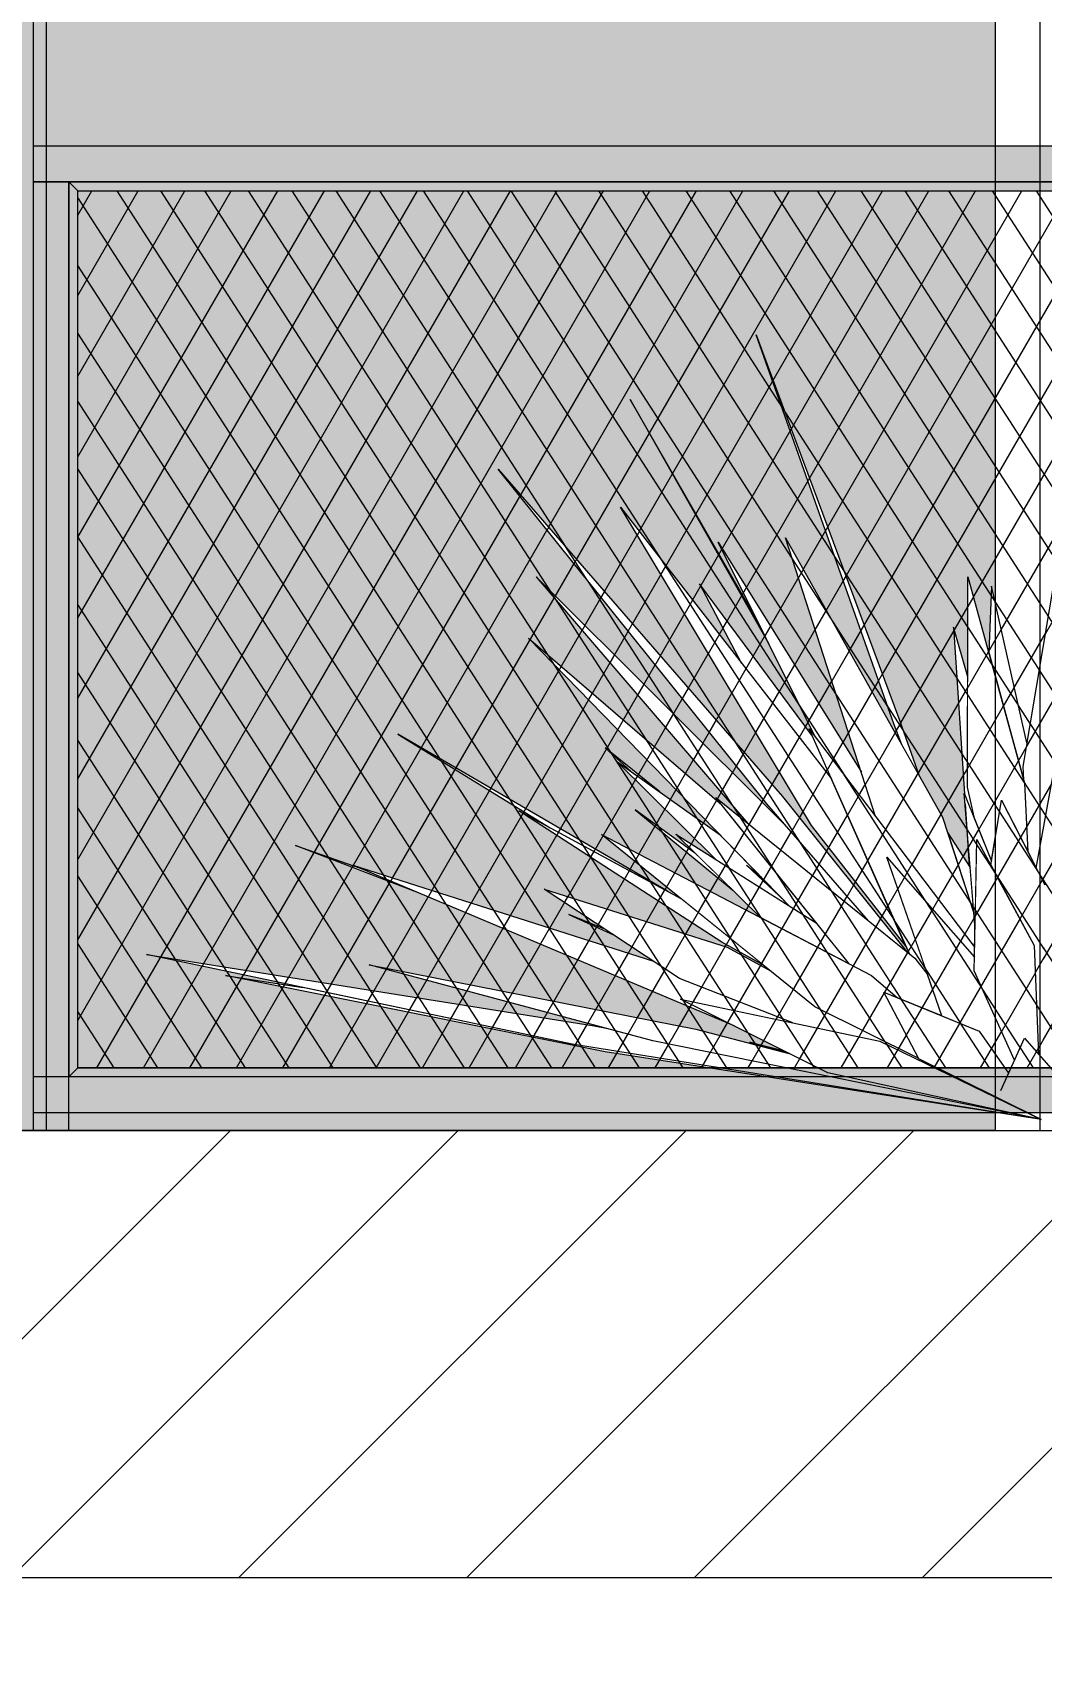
# Model space of a CAD drawing. Header units: millimetres. Extents: x 476244520 to 476657119, y 4620824743 to 4621446928.
# Drawn here: x 476624684 to 476625810, y 4621072140 to 4621073972 of the extents above; entities that cross this region are included whole.
import ezdxf

# ---------------------------------------------------------------- set-up
doc = ezdxf.new("R2010")
doc.units = ezdxf.units.MM
doc.header["$MEASUREMENT"] = 0
doc.set_wipeout_variables(frame=1)
doc.linetypes.add('Hidden Line', pattern=[317.5, 211.666667, -105.833333])
doc.linetypes.add('Wipeout_Contour', pattern=[1000, 0, -1000])
for name, color, linetype, lineweight in [('0_Pen_No__250_Pen_No__255', 255, 'Continuous', 0), ('0_Pen_No__250_Pen_No__7', 7, 'Continuous', 0), ('2D Drafting - General_Pen_No__7_Pen_No__250', 7, 'Continuous', 0), ('2D Drafting - General_Pen_No__7_Pen_No__7', 7, 'Continuous', 0), ('New_2D Drafting - General_Pen_No__30_Pen_No__9_Pen_No__9_Pen_No__253', 252, 'Continuous', 0), ('New_2D Drafting - General_Pen_No__30_Pen_No__9_Pen_No__9_Pen_No__255', 255, 'Continuous', 0), ('New_2D Drafting - General_Pen_No__30_Pen_No__9_Pen_No__9_Pen_No__7', 7, 'Continuous', 0), ('New_2D Drafting - General_Pen_No__4', 7, 'Continuous', 0), ('New_2D Drafting - General_Pen_No__7', 7, 'Continuous', 0), ('New_R03_Nakveti_Pen_No__116', 116, 'Continuous', 0), ('zoma_Pen_No__142', 142, 'Continuous', 0)]:
    doc.layers.add(name, color=color, linetype=linetype, lineweight=lineweight)
doc.layers.add('New_R03_Nakveti', color=7, linetype='Continuous')
doc.layers.add('zoma', color=7, linetype='Continuous')
doc.styles.add('GENERATED_STYLE_2', font='arial.ttf')
doc.dimstyles.new('GENERATED_STYLE__1', dxfattribs={"dimtxt": 200, "dimasz": 64.421331, "dimexe": 0.18, "dimexo": 3, "dimgap": 0.09, "dimtad": 1, "dimtih": 1, "dimtoh": 1, "dimlfac": 0.001, "dimzin": 0, "dimdsep": 46, "dimtxsty": 'GENERATED_STYLE_2', "dimblk": 'ARROWHEAD_2', "dimblk1": 'ARROWHEAD_2', "dimblk2": 'ARROWHEAD_2', "dimcen": 0.09, "dimclrd": 142, "dimclre": 142, "dimclrt": 142, "dimadec": 0, "dimazin": 0, "dimtfac": 1, "dimtdec": 4, "dimtmove": 0, "dimatfit": 3, "dimfxl": 1, "dimtolj": 1, "dimtzin": 0, "dimarcsym": 0})

# ---------------------------------------------------------------- blocks, each defined once
blk = doc.blocks.new('*D20', base_point=(476844527.1, 4621385791))
at = {"layer": 'zoma_Pen_No__142', "color": 142, "linetype": 'Continuous', "lineweight": 0, "transparency": 16777216}
for p, q in [((476624659.1, 4621070403.8), (476624659.1, 4621070530.9)), ((476631559.1, 4621070403.8), (476631559.1, 4621070530.9)), ((476624683.5, 4621070509.8), (476624634.6, 4621070425)), ((476631583.5, 4621070509.8), (476631534.6, 4621070425)), ((476624659.1, 4621070467.4), (476631559.1, 4621070467.4))]:
    blk.add_line(p, q, dxfattribs=at)
at = {"layer": 'zoma_Pen_No__142', "color": 142, "lineweight": 0, "transparency": 16777216, "insert": (476627843, 4621070507.4), "char_height": 200, "attachment_point": 7, "style": 'GENERATED_STYLE_2'}
blk.add_mtext('\\A1;{\\pql;\\fArial CYR|b0|i0|c204|p34;6.90}', dxfattribs=at)
blk = doc.blocks.new('ARROWHEAD_2')
at = {"color": 0, "linetype": 'Continuous', "lineweight": 0}
for p, q in [((-0.378, -0.655), (0.378, 0.655)), ((0, 0), (-1, 0))]:
    blk.add_line(p, q, dxfattribs=at)
blk = doc.blocks.new('*D193', base_point=(476844527.1, 4621385791))
at = {"layer": 'zoma_Pen_No__142', "color": 142, "linetype": 'Continuous', "lineweight": 0, "transparency": 16777216}
for p, q in [((476624459.1, 4621070779.7), (476624459.1, 4621070906.8)), ((476624859.1, 4621070779.7), (476624859.1, 4621070906.8)), ((476624483.5, 4621070885.6), (476624434.6, 4621070800.9)), ((476624883.5, 4621070885.6), (476624834.6, 4621070800.9)), ((476624459.1, 4621070843.2), (476624859.1, 4621070843.2))]:
    blk.add_line(p, q, dxfattribs=at)
blk = doc.blocks.new('*D194', base_point=(476844527.1, 4621385791))
at = {"layer": 'zoma_Pen_No__142', "color": 142, "linetype": 'Continuous', "lineweight": 0, "transparency": 16777216}
for p, q in [((476624859.1, 4621070779.7), (476624859.1, 4621070906.8)), ((476631758.6, 4621070779.7), (476631758.6, 4621070906.8)), ((476624883.5, 4621070885.6), (476624834.6, 4621070800.9)), ((476631783.1, 4621070885.6), (476631734.1, 4621070800.9)), ((476624859.1, 4621070843.2), (476631758.6, 4621070843.2))]:
    blk.add_line(p, q, dxfattribs=at)
at = {"layer": 'zoma_Pen_No__142', "color": 142, "lineweight": 0, "transparency": 16777216, "insert": (476628042.8, 4621070883.2), "char_height": 200, "attachment_point": 7, "style": 'GENERATED_STYLE_2'}
blk.add_mtext('\\A1;{\\pql;\\fArial CYR|b0|i0|c204|p34;6.90}', dxfattribs=at)

msp = doc.modelspace()

# ---------------------------------------------------------------- hatches: boundary and pattern name
at = {"layer": '0_Pen_No__250_Pen_No__255', "linetype": 'Continuous', "lineweight": 0, "true_color": 0x3f3f3f}
msp.add_hatch(color=250, dxfattribs=at).paths.add_polyline_path([(476624698.919, 4621072745.532), (476624698.661, 4621082370.876), (476624618.662, 4621082370.876), (476624618.662, 4621082268.475), (476624618.662, 4621072745.532)])
at = {"layer": '2D Drafting - General_Pen_No__7_Pen_No__7', "linetype": 'Continuous', "lineweight": 0}
h = msp.add_hatch(dxfattribs=at)
h.set_pattern_fill('MASONRY_BLOCK', style=0, pattern_type=2)
h.set_pattern_definition([(45, (476844527.15, 4621385791.04), (-127.27922, 127.27922), [])])
h.paths.add_polyline_path([(476597119.001, 4621072245.534), (476597119.001, 4621072745.53), (476655443.329, 4621072745.535), (476655443.329, 4621072245.534)])
at = {"layer": 'New_2D Drafting - General_Pen_No__30_Pen_No__9_Pen_No__9_Pen_No__253', "linetype": 'Continuous', "lineweight": 0}
msp.add_hatch(color=252, dxfattribs=at).paths.add_polyline_path([(476623559.049, 4621075245.569), (476625759.053, 4621075245.569), (476625759.053, 4621072745.499), (476623559.049, 4621072745.499)])
at = {"layer": 'New_2D Drafting - General_Pen_No__30_Pen_No__9_Pen_No__9_Pen_No__255', "linetype": 'Continuous', "lineweight": 0}
for points in [[(476624684.051, 4621075245.581), (476624684.051, 4621072745.532), (476624634.051, 4621072745.532), (476624634.051, 4621075245.581)], [(476624684.051, 4621073845.526), (476624684.051, 4621073805.526), (476631309.051, 4621073805.526), (476631309.051, 4621073845.526)], [(476624684.051, 4621072745.532), (476624724.051, 4621072745.532), (476624724.051, 4621073805.526), (476624684.051, 4621073805.526)], [(476626003.051, 4621073795.526), (476626013.051, 4621073805.526), (476624724.051, 4621073805.526), (476624734.051, 4621073795.526)], [(476624724.051, 4621072805.499), (476624734.051, 4621072815.499), (476624734.051, 4621073795.526), (476624724.051, 4621073805.526)]]:
    msp.add_hatch(color=255, dxfattribs=at).paths.add_polyline_path(points)

# ---------------------------------------------------------------- linework, layer by layer
at = {"layer": '0_Pen_No__250_Pen_No__7', "color": 7, "linetype": 'Continuous', "lineweight": 0, "flags": 128}
msp.add_lwpolyline([(476624698.919, 4621072745.532), (476624698.661, 4621082370.876), (476624618.662, 4621082370.876), (476624618.662, 4621082268.475), (476624618.662, 4621072745.532)], close=True, dxfattribs=at)
at = {"layer": '2D Drafting - General_Pen_No__7_Pen_No__250', "color": 7, "linetype": 'Continuous', "lineweight": 0, "flags": 128}
msp.add_lwpolyline([(476597119.001, 4621072245.534), (476597119.001, 4621072745.53), (476655443.329, 4621072745.535), (476655443.329, 4621072245.534)], close=True, dxfattribs=at)
at = {"layer": 'New_2D Drafting - General_Pen_No__30_Pen_No__9_Pen_No__9_Pen_No__7', "color": 7, "linetype": 'Continuous', "lineweight": 0, "flags": 128}
for points in [[(476623559.049, 4621075245.569), (476625759.053, 4621075245.569), (476625759.053, 4621072745.499), (476623559.049, 4621072745.499)], [(476624684.051, 4621075245.581), (476624684.051, 4621072745.532), (476624634.051, 4621072745.532), (476624634.051, 4621075245.581)], [(476624684.051, 4621073845.526), (476624684.051, 4621073805.526), (476631309.051, 4621073805.526), (476631309.051, 4621073845.526)], [(476624684.051, 4621072745.532), (476624724.051, 4621072745.532), (476624724.051, 4621073805.526), (476624684.051, 4621073805.526)], [(476626003.051, 4621073795.526), (476626013.051, 4621073805.526), (476624724.051, 4621073805.526), (476624734.051, 4621073795.526)], [(476624724.051, 4621072805.499), (476624734.051, 4621072815.499), (476624734.051, 4621073795.526), (476624724.051, 4621073805.526)]]:
    msp.add_lwpolyline(points, close=True, dxfattribs=at)

# ---------------------------------------------------------------- next in the draw order: wipeouts: each hides what was drawn before it
at = {"color": 254, "linetype": 'Wipeout_Contour', "lineweight": 0, "ltscale": 23227941060.93702}
msp.add_wipeout([(476625754.93, 4621073353.549), (476625751.771, 4621073279.8), (476625790.819, 4621073137.484), (476625790.054, 4621073152.26), (476625794.469, 4621073178.545)], dxfattribs=at).dxf.layer = 'New_R03_Nakveti'
at = {"color": 254, "linetype": 'Wipeout_Contour', "lineweight": 0, "ltscale": 13936764290.40023}
msp.add_wipeout([(476625384.416, 4621073123.748), (476625323.103, 4621073173.214), (476625352.302, 4621073146.613)], dxfattribs=at).dxf.layer = 'New_R03_Nakveti'
at = {"color": 254, "linetype": 'Wipeout_Contour', "lineweight": 0, "ltscale": 13936764040.84181}
msp.add_wipeout([(476625356.671, 4621073103.637), (476625465.906, 4621073013.977), (476625423.216, 4621073055.905)], dxfattribs=at).dxf.layer = 'New_R03_Nakveti'
at = {"color": 254, "linetype": 'Wipeout_Contour', "lineweight": 0, "ltscale": 13936763867.90416}
msp.add_wipeout([(476624977.224, 4621073063.887), (476625114.633, 4621073011.079), (476625049.565, 4621073038.543)], dxfattribs=at).dxf.layer = 'New_R03_Nakveti'
at = {"color": 254, "linetype": 'Wipeout_Contour', "lineweight": 0, "ltscale": 13936763758.10502}
msp.add_wipeout([(476625282.797, 4621072986.96), (476625332.495, 4621072964.134), (476625323.513, 4621072970.08)], dxfattribs=at).dxf.layer = 'New_R03_Nakveti'
at = {"color": 254, "linetype": 'Wipeout_Contour', "lineweight": 0, "ltscale": 13936763410.76796}
msp.add_wipeout([(476625484.758, 4621072843.972), (476625529.124, 4621072831.458), (476625522.149, 4621072834.95)], dxfattribs=at).dxf.layer = 'New_R03_Nakveti'

# ---------------------------------------------------------------- next in the draw order: wipeouts: each hides what was drawn before it
at = {"color": 254, "linetype": 'Wipeout_Contour', "lineweight": 0, "ltscale": 23227938962.55045}
msp.add_wipeout([(476624985.515, 4621072905.369), (476624899.158, 4621072918.513), (476625323.449, 4621072833.347), (476625810.46, 4621072757.724), (476625286.481, 4621072841.872)], dxfattribs=at).dxf.layer = 'New_R03_Nakveti'

# ---------------------------------------------------------------- next in the draw order: wipeouts: each hides what was drawn before it
at = {"color": 254, "linetype": 'Wipeout_Contour', "lineweight": 0, "ltscale": 27873526792.17369}
msp.add_wipeout([(476625310.894, 4621072862.489), (476624810.805, 4621072942.229), (476625286.481, 4621072841.872), (476625810.46, 4621072757.724), (476625376.609, 4621072845.759), (476625326.128, 4621072859.294)], dxfattribs=at).dxf.layer = 'New_R03_Nakveti'

# ---------------------------------------------------------------- next in the draw order: linework, layer by layer
at = {"layer": 'New_R03_Nakveti_Pen_No__116', "color": 116, "linetype": 'Continuous', "lineweight": 0}
msp.add_line((476624899.158, 4621072918.513), (476624985.515, 4621072905.369), dxfattribs=at)

# ---------------------------------------------------------------- next in the draw order: dimensions: what is measured, and where the dimension line sits
at = {"layer": 'zoma', "color": 142, "linetype": 'Continuous', "lineweight": 0}
dim = msp.add_linear_dim(base=(476624859.051, 4621070843.244), p1=(476624459.051, 4621075668.207), p2=(476624859.051, 4621075741.092), dimstyle='GENERATED_STYLE__1', dxfattribs=at)
dim.commit()
dim.dimension.update_dxf_attribs({"geometry": '*D193', "text_midpoint": (476624162.203, 4621070983.244), "dimtype": 160})

# ---------------------------------------------------------------- next in the draw order: wipeouts: each hides what was drawn before it
at = {"color": 254, "linetype": 'Wipeout_Contour', "lineweight": 0, "ltscale": 27873526804.16995}
msp.add_wipeout([(476625059.75, 4621072930.719), (476625376.609, 4621072845.759), (476625810.46, 4621072757.724), (476625572.057, 4621072809.964), (476625529.94, 4621072831.05), (476625424.62, 4621072858.579)], dxfattribs=at).dxf.layer = 'New_R03_Nakveti'

# ---------------------------------------------------------------- next in the draw order: wipeouts: each hides what was drawn before it
at = {"color": 254, "linetype": 'Wipeout_Contour', "lineweight": 0, "ltscale": 18582351211.31968}
msp.add_wipeout([(476625407.568, 4621072892.313), (476625572.057, 4621072809.964), (476625810.46, 4621072757.724), (476625630.204, 4621072845.339)], dxfattribs=at).dxf.layer = 'New_R03_Nakveti'

# ---------------------------------------------------------------- next in the draw order: wipeouts: each hides what was drawn before it
at = {"color": 254, "linetype": 'Wipeout_Contour', "lineweight": 0, "ltscale": 32519115047.19205}
msp.add_wipeout([(476625041.229, 4621073042.062), (476625467.303, 4621072862.224), (476625468.238, 4621072861.94), (476625407.568, 4621072892.313), (476625533.108, 4621072865.826), (476625406.408, 4621072915.209), (476625377.243, 4621072934.514)], dxfattribs=at).dxf.layer = 'New_R03_Nakveti'
at = {"color": 254, "linetype": 'Wipeout_Contour', "lineweight": 0, "ltscale": 32519114634.88824}
msp.add_wipeout([(476625741.234, 4621072856.582), (476625634.694, 4621072900.128), (476625673.855, 4621072825.629), (476625810.46, 4621072757.724), (476625806.677, 4621072760.434), (476625765.27, 4621072790.101), (476625774.093, 4621072809.658)], dxfattribs=at).dxf.layer = 'New_R03_Nakveti'

# ---------------------------------------------------------------- next in the draw order: linework, layer by layer
at = {"layer": 'New_R03_Nakveti_Pen_No__116', "color": 116, "linetype": 'Continuous', "lineweight": 0}
msp.add_line((476624977.224, 4621073063.887), (476625049.565, 4621073038.543), dxfattribs=at)

# ---------------------------------------------------------------- next in the draw order: wipeouts: each hides what was drawn before it
at = {"color": 254, "linetype": 'Wipeout_Contour', "lineweight": 0, "ltscale": 23227938951.13315}
msp.add_wipeout([(476625791.645, 4621072848.565), (476625765.27, 4621072790.101), (476625806.662, 4621072760.434), (476625810.46, 4621072757.724), (476625824.238, 4621072811.768)], dxfattribs=at).dxf.layer = 'New_R03_Nakveti'

# ---------------------------------------------------------------- next in the draw order: wipeouts: each hides what was drawn before it
at = {"color": 254, "linetype": 'Wipeout_Contour', "lineweight": 0, "ltscale": 46455878514.94839}
msp.add_wipeout([(476625255.25, 4621073015.266), (476625406.408, 4621072915.209), (476625533.108, 4621072865.826), (476625630.204, 4621072845.339), (476625810.46, 4621072757.724), (476625673.855, 4621072825.629), (476625673.734, 4621072825.858), (476625557.63, 4621072883.717), (476625507.844, 4621072923.919), (476625459.587, 4621072950.422)], dxfattribs=at).dxf.layer = 'New_R03_Nakveti'

# ---------------------------------------------------------------- next in the draw order: wipeouts: each hides what was drawn before it
at = {"color": 254, "linetype": 'Wipeout_Contour', "lineweight": 0, "ltscale": 32519115189.67961}
msp.add_wipeout([(476625620.96, 4621072918.542), (476625319.112, 4621073076.32), (476625557.63, 4621072883.717), (476625673.734, 4621072825.858), (476625648.583, 4621072873.706), (476625634.694, 4621072900.128), (476625650.057, 4621072893.849)], dxfattribs=at).dxf.layer = 'New_R03_Nakveti'
at = {"color": 254, "linetype": 'Wipeout_Contour', "lineweight": 0, "ltscale": 27873527410.45841}
msp.add_wipeout([(476625738.703, 4621073070.52), (476625735.601, 4621072923.771), (476625780.572, 4621072824.02), (476625791.645, 4621072848.565), (476625807.509, 4621072830.655), (476625802.586, 4621072952.317)], dxfattribs=at).dxf.layer = 'New_R03_Nakveti'

# ---------------------------------------------------------------- next in the draw order: linework, layer by layer
at = {"layer": 'New_R03_Nakveti_Pen_No__116', "color": 116, "linetype": 'Continuous', "lineweight": 0}
for p, q in [((476625323.449, 4621072833.347), (476624899.158, 4621072918.513)), ((476625310.894, 4621072862.489), (476625326.128, 4621072859.294)), ((476625424.62, 4621072858.579), (476625529.94, 4621072831.05)), ((476625468.238, 4621072861.94), (476625467.303, 4621072862.224)), ((476625529.124, 4621072831.458), (476625484.758, 4621072843.972)), ((476625484.758, 4621072843.972), (476625522.149, 4621072834.95))]:
    msp.add_line(p, q, dxfattribs=at)

# ---------------------------------------------------------------- next in the draw order: wipeouts: each hides what was drawn before it
at = {"color": 254, "linetype": 'Wipeout_Contour', "lineweight": 0, "ltscale": 13936764100.37074}
msp.add_wipeout([(476625091.644, 4621073188.475), (476625261.758, 4621073083.629), (476625392.78, 4621073012.851)], dxfattribs=at).dxf.layer = 'New_R03_Nakveti'

# ---------------------------------------------------------------- next in the draw order: linework, layer by layer
at = {"layer": 'New_R03_Nakveti_Pen_No__116', "color": 116, "linetype": 'Continuous', "lineweight": 0}
msp.add_line((476625114.633, 4621073011.079), (476624977.224, 4621073063.887), dxfattribs=at)

# ---------------------------------------------------------------- next in the draw order: wipeouts: each hides what was drawn before it
at = {"color": 254, "linetype": 'Wipeout_Contour', "lineweight": 0, "ltscale": 18582351809.7769}
msp.add_wipeout([(476625226.84, 4621073102.492), (476625453.594, 4621072955.962), (476625500.277, 4621072930.029), (476625407.679, 4621073004.802)], dxfattribs=at).dxf.layer = 'New_R03_Nakveti'

# ---------------------------------------------------------------- next in the draw order: linework, layer by layer
at = {"layer": 'New_R03_Nakveti_Pen_No__116', "color": 116, "linetype": 'Continuous', "lineweight": 0}
msp.add_line((476625376.609, 4621072845.759), (476625059.75, 4621072930.719), dxfattribs=at)

# ---------------------------------------------------------------- next in the draw order: wipeouts: each hides what was drawn before it
at = {"color": 254, "linetype": 'Wipeout_Contour', "lineweight": 0, "ltscale": 18582351832.37258}
msp.add_wipeout([(476625402.338, 4621073076.41), (476625497.223, 4621072983.22), (476625596.375, 4621072931.393), (476625560.075, 4621072976.642)], dxfattribs=at).dxf.layer = 'New_R03_Nakveti'

# ---------------------------------------------------------------- next in the draw order: linework, layer by layer
at = {"layer": 'New_R03_Nakveti_Pen_No__116', "color": 116, "linetype": 'Continuous', "lineweight": 0}
msp.add_line((476625059.75, 4621072930.719), (476625424.62, 4621072858.579), dxfattribs=at)

# ---------------------------------------------------------------- next in the draw order: wipeouts: each hides what was drawn before it
at = {"color": 254, "linetype": 'Wipeout_Contour', "lineweight": 0, "ltscale": 32519115435.17798}
msp.add_wipeout([(476625447.085, 4621073117.485), (476625596.375, 4621072931.393), (476625620.96, 4621072918.542), (476625650.057, 4621072893.849), (476625699.507, 4621072873.637), (476625683.618, 4621072919.437), (476625669.115, 4621072937.927)], dxfattribs=at).dxf.layer = 'New_R03_Nakveti'

# ---------------------------------------------------------------- next in the draw order: linework, layer by layer
at = {"layer": 'New_R03_Nakveti_Pen_No__116', "color": 116, "linetype": 'Continuous', "lineweight": 0}
for p, q in [((476625533.108, 4621072865.826), (476625406.408, 4621072915.209)), ((476625572.057, 4621072809.964), (476625407.568, 4621072892.313))]:
    msp.add_line(p, q, dxfattribs=at)

# ---------------------------------------------------------------- next in the draw order: wipeouts: each hides what was drawn before it
at = {"color": 254, "linetype": 'Wipeout_Contour', "lineweight": 0, "ltscale": 18582352360.30226}
msp.add_wipeout([(476625525.934, 4621073084.984), (476625246.187, 4621073364.199), (476625482.811, 4621073088.593), (476625617.49, 4621072979.676)], dxfattribs=at).dxf.layer = 'New_R03_Nakveti'
at = {"color": 254, "linetype": 'Wipeout_Contour', "lineweight": 0, "ltscale": 32519115198.43164}
msp.add_wipeout([(476625735.924, 4621072939.09), (476625638.062, 4621073050.746), (476625699.507, 4621072873.637), (476625741.234, 4621072856.582), (476625774.093, 4621072809.658), (476625780.572, 4621072824.02), (476625735.601, 4621072923.771)], dxfattribs=at).dxf.layer = 'New_R03_Nakveti'

# ---------------------------------------------------------------- next in the draw order: hatches: boundary and pattern name
at = {"layer": 'New_2D Drafting - General_Pen_No__30_Pen_No__9_Pen_No__9_Pen_No__255', "linetype": 'Continuous', "lineweight": 0}
for points in [[(476624684.047, 4621072805.525), (476624684.047, 4621072765.525), (476631309.051, 4621072765.525), (476631309.051, 4621072805.525)], [(476626003.051, 4621072815.499), (476626013.051, 4621072805.499), (476624724.051, 4621072805.499), (476624734.051, 4621072815.499)]]:
    msp.add_hatch(color=255, dxfattribs=at).paths.add_polyline_path(points)

# ---------------------------------------------------------------- next in the draw order: linework, layer by layer
at = {"layer": 'New_2D Drafting - General_Pen_No__30_Pen_No__9_Pen_No__9_Pen_No__7', "color": 7, "linetype": 'Continuous', "lineweight": 0, "flags": 128}
for points in [[(476624684.047, 4621072805.525), (476624684.047, 4621072765.525), (476631309.051, 4621072765.525), (476631309.051, 4621072805.525)], [(476626003.051, 4621072815.499), (476626013.051, 4621072805.499), (476624724.051, 4621072805.499), (476624734.051, 4621072815.499)]]:
    msp.add_lwpolyline(points, close=True, dxfattribs=at)
at = {"layer": 'New_R03_Nakveti_Pen_No__116', "color": 116, "linetype": 'Continuous', "lineweight": 0}
for p, q in [((476625407.568, 4621072892.313), (476625630.204, 4621072845.339)), ((476625673.855, 4621072825.629), (476625634.694, 4621072900.129)), ((476625634.694, 4621072900.129), (476625741.234, 4621072856.582)), ((476625673.734, 4621072825.858), (476625557.63, 4621072883.717)), ((476625810.46, 4621072757.724), (476625572.057, 4621072809.964))]:
    msp.add_line(p, q, dxfattribs=at)

# ---------------------------------------------------------------- next in the draw order: wipeouts: each hides what was drawn before it
at = {"color": 254, "linetype": 'Wipeout_Contour', "lineweight": 0, "ltscale": 32519116076.93544}
msp.add_wipeout([(476625451.89, 4621073075.706), (476625336.078, 4621073158.164), (476625447.215, 4621073048.025), (476625529.615, 4621072995.907), (476625523.922, 4621073001.752), (476625481.068, 4621073041.983), (476625497.485, 4621073028.895)], dxfattribs=at).dxf.layer = 'New_R03_Nakveti'
at = {"color": 254, "linetype": 'Wipeout_Contour', "lineweight": 0, "ltscale": 27873527755.62202}
msp.add_wipeout([(476625754.087, 4621073042.054), (476625802.586, 4621072952.317), (476625807.509, 4621072830.655), (476625811.501, 4621072826.148), (476625814.449, 4621073019.932), (476625766.218, 4621073114.676)], dxfattribs=at).dxf.layer = 'New_R03_Nakveti'

# ---------------------------------------------------------------- next in the draw order: linework, layer by layer
at = {"layer": 'New_R03_Nakveti_Pen_No__116', "color": 116, "linetype": 'Continuous', "lineweight": 0}
for p, q in [((476625802.586, 4621072952.317), (476625807.509, 4621072830.655)), ((476625741.234, 4621072856.582), (476625774.093, 4621072809.658)), ((476625810.46, 4621072757.724), (476625286.481, 4621072841.872)), ((476625810.46, 4621072757.724), (476625376.609, 4621072845.759)), ((476625630.204, 4621072845.339), (476625810.46, 4621072757.724)), ((476625765.27, 4621072790.101), (476625791.645, 4621072848.565)), ((476625791.645, 4621072848.565), (476625824.238, 4621072811.768)), ((476625810.46, 4621072757.724), (476625323.449, 4621072833.347)), ((476625810.46, 4621072757.724), (476625673.855, 4621072825.629))]:
    msp.add_line(p, q, dxfattribs=at)

# ---------------------------------------------------------------- next in the draw order: wipeouts: each hides what was drawn before it
at = {"color": 254, "linetype": 'Wipeout_Contour', "lineweight": 0, "ltscale": 27873528882.68683}
msp.add_wipeout([(476625804.917, 4621073038.658), (476625811.513, 4621073025.7), (476625811.582, 4621073043.416), (476625835.011, 4621073135.752), (476625864.444, 4621073287.577), (476625863.894, 4621073364.051)], dxfattribs=at).dxf.layer = 'New_R03_Nakveti'
at = {"color": 254, "linetype": 'Wipeout_Contour', "lineweight": 0, "ltscale": 13936763967.04877}
msp.add_wipeout([(476625481.068, 4621073041.983), (476625523.922, 4621073001.752), (476625497.485, 4621073028.895)], dxfattribs=at).dxf.layer = 'New_R03_Nakveti'

# ---------------------------------------------------------------- next in the draw order: wipeouts: each hides what was drawn before it
at = {"color": 254, "linetype": 'Wipeout_Contour', "lineweight": 0, "ltscale": 18582352211.73493}
msp.add_wipeout([(476625237.617, 4621073295.695), (476625529.615, 4621072995.907), (476625560.075, 4621072976.642), (476625453.576, 4621073109.394)], dxfattribs=at).dxf.layer = 'New_R03_Nakveti'

# ---------------------------------------------------------------- next in the draw order: wipeouts: each hides what was drawn before it
at = {"color": 254, "linetype": 'Wipeout_Contour', "lineweight": 0, "ltscale": 32519115806.96144}
msp.add_wipeout([(476625551.355, 4621073194.169), (476625663.162, 4621072942.741), (476625669.115, 4621072937.927), (476625683.618, 4621072919.437), (476625638.062, 4621073050.746), (476625735.924, 4621072939.09), (476625736.154, 4621072949.967)], dxfattribs=at).dxf.layer = 'New_R03_Nakveti'

# ---------------------------------------------------------------- next in the draw order: linework, layer by layer
at = {"layer": 'New_R03_Nakveti_Pen_No__116', "color": 116, "linetype": 'Continuous', "lineweight": 0}
for p, q in [((476625620.96, 4621072918.542), (476625650.057, 4621072893.849)), ((476625780.572, 4621072824.02), (476625735.601, 4621072923.771))]:
    msp.add_line(p, q, dxfattribs=at)

# ---------------------------------------------------------------- next in the draw order: wipeouts: each hides what was drawn before it
at = {"color": 254, "linetype": 'Wipeout_Contour', "lineweight": 0, "ltscale": 18582352806.67451}
msp.add_wipeout([(476625428.524, 4621073356.43), (476625475.345, 4621073268.152), (476625576.146, 4621073138.42), (476625554.921, 4621073186.15)], dxfattribs=at).dxf.layer = 'New_R03_Nakveti'
at = {"color": 254, "linetype": 'Wipeout_Contour', "lineweight": 0, "ltscale": 23227940198.28883}
msp.add_wipeout([(476625724.43, 4621073122.295), (476625736.587, 4621072970.43), (476625738.703, 4621073070.52), (476625754.087, 4621073042.054), (476625754.794, 4621073046.286)], dxfattribs=at).dxf.layer = 'New_R03_Nakveti'

# ---------------------------------------------------------------- next in the draw order: wipeouts: each hides what was drawn before it
at = {"color": 254, "linetype": 'Wipeout_Contour', "lineweight": 0, "ltscale": 23227940458.48582}
msp.add_wipeout([(476625203.656, 4621073484.456), (476625503.863, 4621073110.371), (476625617.49, 4621072979.676), (476625660.431, 4621072944.95), (476625521.235, 4621073118.657)], dxfattribs=at).dxf.layer = 'New_R03_Nakveti'

# ---------------------------------------------------------------- next in the draw order: linework, layer by layer
at = {"layer": 'New_R03_Nakveti_Pen_No__116', "color": 116, "linetype": 'Continuous', "lineweight": 0}
for p, q in [((476625091.644, 4621073188.475), (476625261.758, 4621073083.629)), ((476625323.513, 4621072970.08), (476625282.797, 4621072986.96)), ((476625286.481, 4621072841.872), (476624810.805, 4621072942.229)), ((476624810.805, 4621072942.229), (476625310.894, 4621072862.489)), ((476625669.115, 4621072937.927), (476625683.618, 4621072919.438))]:
    msp.add_line(p, q, dxfattribs=at)

# ---------------------------------------------------------------- next in the draw order: wipeouts: each hides what was drawn before it
at = {"color": 254, "linetype": 'Wipeout_Contour', "lineweight": 0, "ltscale": 18582352486.22572}
msp.add_wipeout([(476625340.345, 4621073441.898), (476625553.92, 4621073086.117), (476625659.511, 4621072950.951), (476625576.146, 4621073138.42)], dxfattribs=at).dxf.layer = 'New_R03_Nakveti'

# ---------------------------------------------------------------- next in the draw order: linework, layer by layer
at = {"layer": 'New_R03_Nakveti_Pen_No__116', "color": 116, "linetype": 'Continuous', "lineweight": 0}
for p, q in [((476625392.781, 4621073012.85), (476625091.644, 4621073188.475)), ((476625384.417, 4621073123.747), (476625323.103, 4621073173.214)), ((476625323.103, 4621073173.214), (476625352.303, 4621073146.612)), ((476625226.84, 4621073102.492), (476625407.679, 4621073004.802)), ((476625423.216, 4621073055.905), (476625356.671, 4621073103.637)), ((476625497.223, 4621072983.22), (476625402.338, 4621073076.41)), ((476625467.303, 4621072862.224), (476625041.229, 4621073042.062)), ((476625041.229, 4621073042.062), (476625377.244, 4621072934.514)), ((476625481.068, 4621073041.983), (476625497.485, 4621073028.895)), ((476625406.408, 4621072915.209), (476625255.25, 4621073015.266)), ((476625255.25, 4621073015.266), (476625459.587, 4621072950.422)), ((476625282.797, 4621072986.96), (476625332.495, 4621072964.134)), ((476625500.277, 4621072930.029), (476625453.594, 4621072955.962)), ((476625459.587, 4621072950.422), (476625507.844, 4621072923.919))]:
    msp.add_line(p, q, dxfattribs=at)

# ---------------------------------------------------------------- next in the draw order: wipeouts: each hides what was drawn before it
at = {"color": 254, "linetype": 'Wipeout_Contour', "lineweight": 0, "ltscale": 13936765036.42965}
msp.add_wipeout([(476625351.295, 4621073562.453), (476625506.222, 4621073289.453), (476625495.025, 4621073311.891)], dxfattribs=at).dxf.layer = 'New_R03_Nakveti'
at = {"color": 254, "linetype": 'Wipeout_Contour', "lineweight": 0, "ltscale": 27873528401.87505}
msp.add_wipeout([(476625700.13, 4621073095.691), (476625524.95, 4621073407.871), (476625625.482, 4621073096.214), (476625736.154, 4621072949.967), (476625736.587, 4621072970.43), (476625735.146, 4621072988.427)], dxfattribs=at).dxf.layer = 'New_R03_Nakveti'

# ---------------------------------------------------------------- next in the draw order: linework, layer by layer
at = {"layer": 'New_R03_Nakveti_Pen_No__116', "color": 116, "linetype": 'Continuous', "lineweight": 0}
for p, q in [((476625557.63, 4621072883.717), (476625319.112, 4621073076.32)), ((476625319.112, 4621073076.32), (476625620.96, 4621072918.542)), ((476625402.338, 4621073076.41), (476625560.075, 4621072976.642)), ((476625659.511, 4621072950.952), (476625553.92, 4621073086.117)), ((476625523.922, 4621073001.752), (476625481.068, 4621073041.983))]:
    msp.add_line(p, q, dxfattribs=at)

# ---------------------------------------------------------------- next in the draw order: wipeouts: each hides what was drawn before it
at = {"color": 254, "linetype": 'Wipeout_Contour', "lineweight": 0, "ltscale": 18582352708.75582}
msp.add_wipeout([(476625449.62, 4621073402.877), (476625558.45, 4621073184.793), (476625625.482, 4621073096.214), (476625609.499, 4621073145.764)], dxfattribs=at).dxf.layer = 'New_R03_Nakveti'
at = {"color": 254, "linetype": 'Wipeout_Contour', "lineweight": 0, "ltscale": 13936764153.91546}
msp.add_wipeout([(476625725.383, 4621073110.387), (476625729.93, 4621073041.015), (476625731.079, 4621073039.238)], dxfattribs=at).dxf.layer = 'New_R03_Nakveti'

# ---------------------------------------------------------------- next in the draw order: linework, layer by layer
at = {"layer": 'New_R03_Nakveti_Pen_No__116', "color": 116, "linetype": 'Continuous', "lineweight": 0}
for p, q in [((476625428.524, 4621073356.43), (476625475.345, 4621073268.152)), ((476625237.617, 4621073295.695), (476625453.576, 4621073109.394)), ((476625447.215, 4621073048.025), (476625336.078, 4621073158.164)), ((476625336.078, 4621073158.164), (476625451.89, 4621073075.706)), ((476625596.375, 4621072931.393), (476625447.085, 4621073117.485)), ((476625447.085, 4621073117.485), (476625669.115, 4621072937.927)), ((476625521.235, 4621073118.657), (476625660.431, 4621072944.95)), ((476625453.594, 4621072955.962), (476625226.84, 4621073102.492)), ((476625356.671, 4621073103.637), (476625465.906, 4621073013.978)), ((476625617.49, 4621072979.676), (476625503.863, 4621073110.371))]:
    msp.add_line(p, q, dxfattribs=at)

# ---------------------------------------------------------------- next in the draw order: wipeouts: each hides what was drawn before it
at = {"color": 254, "linetype": 'Wipeout_Contour', "lineweight": 0, "ltscale": 23227941236.41562}
msp.add_wipeout([(476625491.902, 4621073634.471), (476625645.884, 4621073199.98), (476625654.301, 4621073177.361), (476625674.254, 4621073141.802), (476625652.249, 4621073203.853)], dxfattribs=at).dxf.layer = 'New_R03_Nakveti'
at = {"color": 254, "linetype": 'Wipeout_Contour', "lineweight": 0, "ltscale": 23227940838.78274}
msp.add_wipeout([(476625728.407, 4621073252.544), (476625712.428, 4621073308.057), (476625724.636, 4621073121.778), (476625736.246, 4621073092.715), (476625728.19, 4621073129.083)], dxfattribs=at).dxf.layer = 'New_R03_Nakveti'
at = {"color": 254, "linetype": 'Wipeout_Contour', "lineweight": 0, "ltscale": 13936764068.82091}
msp.add_wipeout([(476625705.781, 4621073078.379), (476625735.146, 4621072988.427), (476625731.079, 4621073039.238)], dxfattribs=at).dxf.layer = 'New_R03_Nakveti'

# ---------------------------------------------------------------- next in the draw order: linework, layer by layer
at = {"layer": 'New_R03_Nakveti_Pen_No__116', "color": 116, "linetype": 'Continuous', "lineweight": 0}
for p, q in [((476625645.884, 4621073199.98), (476625491.902, 4621073634.472)), ((476625491.902, 4621073634.472), (476625652.249, 4621073203.853)), ((476625495.025, 4621073311.891), (476625351.295, 4621073562.453)), ((476625351.295, 4621073562.453), (476625506.222, 4621073289.452)), ((476625503.863, 4621073110.371), (476625203.656, 4621073484.456)), ((476625203.656, 4621073484.456), (476625521.235, 4621073118.657)), ((476625553.92, 4621073086.117), (476625340.345, 4621073441.898)), ((476625340.345, 4621073441.898), (476625576.146, 4621073138.42)), ((476625625.482, 4621073096.214), (476625524.95, 4621073407.871)), ((476625524.95, 4621073407.871), (476625700.13, 4621073095.691)), ((476625558.45, 4621073184.793), (476625449.62, 4621073402.877)), ((476625449.62, 4621073402.877), (476625609.498, 4621073145.764)), ((476625525.934, 4621073084.985), (476625246.187, 4621073364.199)), ((476625246.187, 4621073364.199), (476625482.812, 4621073088.593)), ((476625554.921, 4621073186.15), (476625428.524, 4621073356.43)), ((476625529.615, 4621072995.907), (476625237.617, 4621073295.695)), ((476625652.249, 4621073203.853), (476625674.254, 4621073141.802)), ((476625663.162, 4621072942.741), (476625551.355, 4621073194.169)), ((476625654.301, 4621073177.36), (476625645.884, 4621073199.98)), ((476625699.507, 4621072873.637), (476625638.062, 4621073050.746))]:
    msp.add_line(p, q, dxfattribs=at)

# ---------------------------------------------------------------- next in the draw order: wipeouts: each hides what was drawn before it
at = {"color": 254, "linetype": 'Wipeout_Contour', "lineweight": 0, "ltscale": 32519116869.30876}
msp.add_wipeout([(476625728.19, 4621073129.083), (476625736.246, 4621073092.715), (476625754.794, 4621073046.286), (476625766.218, 4621073114.676), (476625795.676, 4621073056.809), (476625791.88, 4621073133.616), (476625728.605, 4621073364.232)], dxfattribs=at).dxf.layer = 'New_R03_Nakveti'

# ---------------------------------------------------------------- next in the draw order: linework, layer by layer
at = {"layer": '2D Drafting - General_Pen_No__7_Pen_No__7', "color": 7, "linetype": 'Continuous', "lineweight": 0, "flags": 128}
msp.add_lwpolyline([(476625759.053, 4621075245.569), (476625759.053, 4621072745.569), (476625763.17, 4621072745.569)], dxfattribs=at)
at = {"layer": 'New_R03_Nakveti_Pen_No__116', "color": 116, "linetype": 'Continuous', "lineweight": 0}
for p, q in [((476625728.19, 4621073129.083), (476625728.605, 4621073364.232)), ((476625754.93, 4621073353.549), (476625751.771, 4621073279.8)), ((476625728.407, 4621073252.544), (476625712.428, 4621073308.057)), ((476625712.428, 4621073308.057), (476625724.636, 4621073121.778)), ((476625551.355, 4621073194.169), (476625736.154, 4621072949.967)), ((476625736.587, 4621072970.43), (476625724.43, 4621073122.296)), ((476625724.43, 4621073122.296), (476625754.794, 4621073046.286)), ((476625736.246, 4621073092.715), (476625728.19, 4621073129.083)), ((476625754.087, 4621073042.054), (476625766.218, 4621073114.676)), ((476625700.13, 4621073095.691), (476625735.146, 4621072988.427)), ((476625725.383, 4621073110.384), (476625729.93, 4621073041.015)), ((476625705.781, 4621073078.38), (476625731.079, 4621073039.238)), ((476625735.601, 4621072923.771), (476625738.703, 4621073070.52)), ((476625638.062, 4621073050.746), (476625735.924, 4621072939.09))]:
    msp.add_line(p, q, dxfattribs=at)

# ---------------------------------------------------------------- next in the draw order: wipeouts: each hides what was drawn before it
at = {"color": 254, "linetype": 'Wipeout_Contour', "lineweight": 0, "ltscale": 32519117255.3324}
msp.add_wipeout([(476625790.054, 4621073152.26), (476625790.819, 4621073137.484), (476625791.88, 4621073133.616), (476625795.676, 4621073056.809), (476625804.917, 4621073038.658), (476625853.733, 4621073307.99), (476625841.779, 4621073460.223)], dxfattribs=at).dxf.layer = 'New_R03_Nakveti'

# ---------------------------------------------------------------- next in the draw order: hatches: boundary and pattern name
at = {"layer": 'New_2D Drafting - General_Pen_No__7', "linetype": 'Continuous', "lineweight": 0}
h = msp.add_hatch(dxfattribs=at)
h.set_pattern_fill('BATT_INSULATION', style=0, pattern_type=2)
h.set_pattern_definition([(60, (476844527.15, 4621385791.044), (-38.971143, 22.5), []), (122.833095, (476844527.15, 4621385791.044), (36.8060797, 18.75), [])])
h.paths.add_polyline_path([(476624734.051, 4621073795.526), (476626003.051, 4621073795.526), (476626003.051, 4621072815.499), (476624734.051, 4621072815.499)])

# ---------------------------------------------------------------- next in the draw order: linework, layer by layer
at = {"layer": '2D Drafting - General_Pen_No__7_Pen_No__7', "color": 7, "linetype": 'Continuous', "lineweight": 0, "flags": 128}
msp.add_lwpolyline([(476625763.17, 4621072745.569), (476627359.053, 4621072745.569), (476627359.053, 4621075245.569), (476625759.053, 4621075245.569)], dxfattribs=at)
msp.add_lwpolyline([(476627309.053, 4621075195.568), (476625809.053, 4621075195.568), (476625809.053, 4621072745.569), (476627309.053, 4621072745.571)], close=True, dxfattribs=at)
at = {"layer": '2D Drafting - General_Pen_No__7_Pen_No__7', "color": 7, "linetype": 'Hidden Line', "lineweight": 0, "flags": 128}
msp.add_lwpolyline([(476625819.053, 4621075185.568), (476626559.053, 4621073971.446), (476625809.83, 4621072746.853)], dxfattribs=at)
at = {"layer": 'New_2D Drafting - General_Pen_No__4', "color": 7, "linetype": 'Continuous', "lineweight": 0, "flags": 128}
msp.add_lwpolyline([(476624734.051, 4621073795.526), (476626003.051, 4621073795.526), (476626003.051, 4621072815.499), (476624734.051, 4621072815.499)], close=True, dxfattribs=at)
at = {"layer": 'New_R03_Nakveti_Pen_No__116', "color": 116, "linetype": 'Continuous', "lineweight": 0}
for p, q in [((476625841.779, 4621073460.223), (476625790.054, 4621073152.26)), ((476625728.605, 4621073364.232), (476625791.88, 4621073133.616)), ((476625794.469, 4621073178.545), (476625754.93, 4621073353.549)), ((476625804.917, 4621073038.658), (476625863.894, 4621073364.051)), ((476625790.054, 4621073152.26), (476625790.819, 4621073137.484)), ((476625791.88, 4621073133.616), (476625795.676, 4621073056.809)), ((476625766.218, 4621073114.676), (476625814.449, 4621073019.932)), ((476625738.703, 4621073070.52), (476625802.586, 4621072952.317))]:
    msp.add_line(p, q, dxfattribs=at)

# ---------------------------------------------------------------- next in the draw order: dimensions: what is measured, and where the dimension line sits
at = {"layer": 'zoma', "color": 142, "linetype": 'Continuous', "lineweight": 0}
for base, p1, p2, picture, middle in [((476631758.584, 4621070843.244), (476624859.051, 4621075741.092), (476631758.584, 4621070843.244), '*D194', (476628302.525, 4621070983.244)), ((476631559.051, 4621070467.373), (476624659.051, 4621075589.174), (476631559.051, 4621075349.052), '*D20', (476628102.758, 4621070607.373))]:
    dim = msp.add_linear_dim(base=base, p1=p1, p2=p2, dimstyle='GENERATED_STYLE__1', dxfattribs=at)
    dim.commit()
    dim.dimension.update_dxf_attribs({"geometry": picture, "text_midpoint": middle, "dimtype": 160})

doc.saveas('drawing.dxf')
